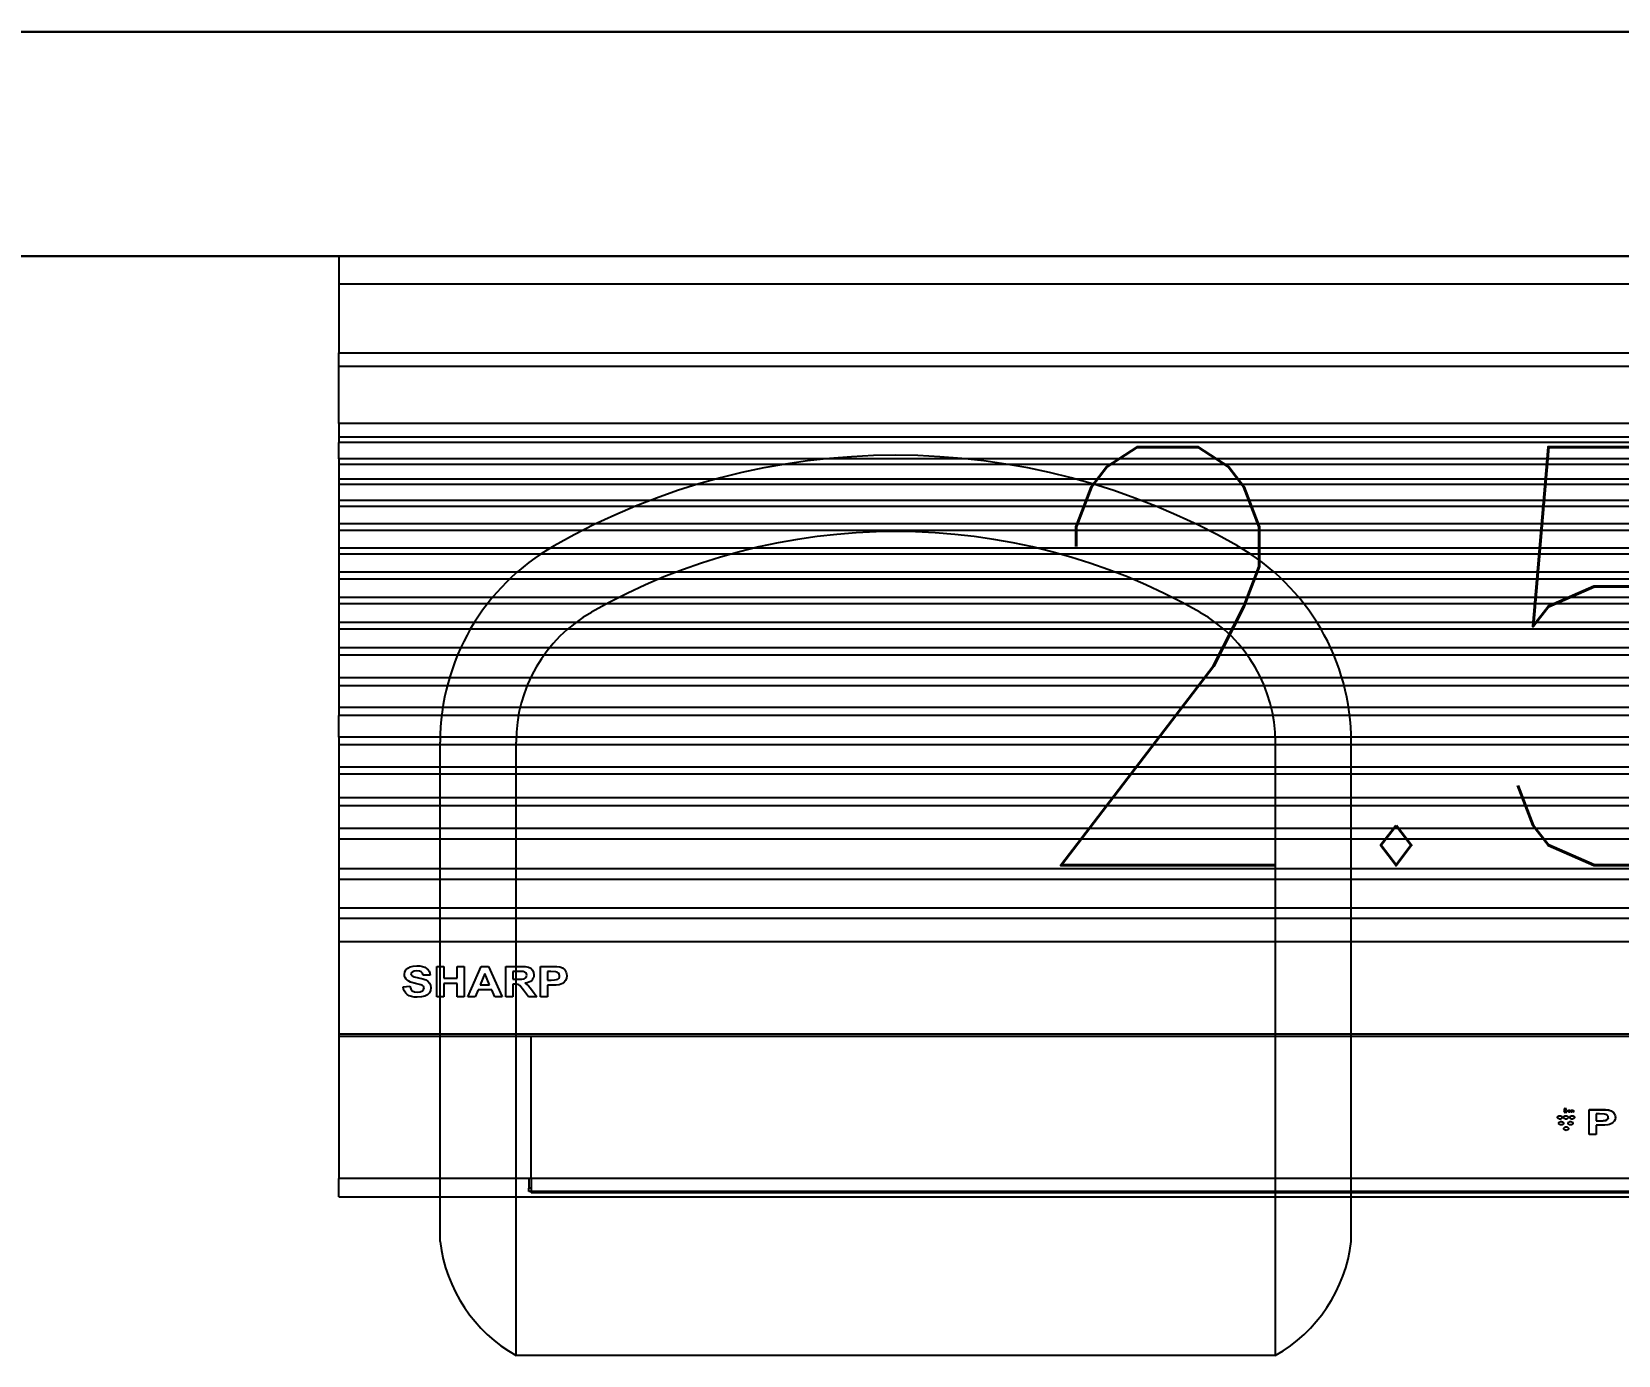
# Model space of a CAD drawing. Header units: inches. Extents: x -86493719 to 430035, y 21644 to 1519532.
# Drawn here: x 45183 to 46245, y 55494 to 56379 of the extents above; entities that cross this region are included whole.
import ezdxf

# ---------------------------------------------------------------- set-up
doc = ezdxf.new("R2010")
doc.units = ezdxf.units.IN
doc.header["$MEASUREMENT"] = 0
doc.layers.add('Cabinet', color=8, linetype='Continuous')
doc.layers.add('Edges', color=7, linetype='Continuous')
doc.layers.add('wall', color=8, linetype='Continuous', lineweight=30)
doc.styles.add('LAILA', font='romans.shx', dxfattribs={"width": 0.85})

# ---------------------------------------------------------------- blocks, each defined once
blk = doc.blocks.new('meja mesyuarat')
at = {"color": 8}
for p, q in [((2695.2, 2766.1), (2695.2, 3100)), ((2746, 2689.9), (2746, 3099.9)), ((3254, 2689.9), (3254, 3099.9)), ((3304.8, 2766.1), (3304.8, 3100)), ((2746, 2689.9), (3254, 2689.9))]:
    blk.add_line(p, q, dxfattribs=at)
for centre, radius, start, end in [((3000, 2830.1), 461.7, 60.3254, 119.6746), ((3000, 2830.1), 410.7, 60.283, 119.717), ((2846.2, 3100), 151, 119.6746, 180), ((3153.8, 3100), 151, 0, 60.3254), ((2846, 3099.9), 100, 119.717, 180), ((3154, 3099.9), 100, 0, 60.283), ((2795.7, 2778), 101.2, 186.7783, 240.6019), ((3204.3, 2778), 101.2, 299.3981, 353.2217)]:
    blk.add_arc(centre, radius, start, end, dxfattribs=at)
blk = doc.blocks.new('air con')
at = {"layer": 'Edges'}
for p, q in [((71.402, 41.898), (152.402, 41.898)), ((71.402, 41.898), (71.402, 41.095)), ((71.402, 41.095), (152.402, 41.095)), ((71.402, 41.095), (71.402, 39.122)), ((71.402, 39.122), (152.402, 39.122)), ((71.402, 38.724), (71.402, 39.122)), ((152.402, 38.724), (71.402, 38.724)), ((71.402, 37.092), (71.402, 38.724)), ((71.402, 37.092), (71.402, 36.701)), ((152.402, 37.092), (71.402, 37.092)), ((152.402, 36.701), (71.402, 36.701)), ((71.402, 36.701), (71.402, 36.542)), ((152.402, 36.542), (71.402, 36.542)), ((71.402, 36.078), (71.402, 36.542)), ((152.402, 36.078), (71.402, 36.078)), ((71.402, 36.078), (71.402, 35.914)), ((152.402, 35.914), (71.402, 35.914)), ((71.402, 35.914), (71.402, 35.493)), ((71.402, 35.493), (71.402, 35.34)), ((152.402, 35.493), (71.402, 35.493)), ((152.402, 35.34), (71.402, 35.34)), ((71.402, 35.34), (71.402, 34.877)), ((152.402, 34.877), (71.402, 34.877)), ((71.402, 34.877), (71.402, 34.709)), ((152.402, 34.709), (71.402, 34.709)), ((71.402, 34.709), (71.402, 34.207)), ((152.402, 34.207), (71.402, 34.207)), ((71.402, 34.207), (71.402, 34.022)), ((71.402, 34.022), (71.402, 33.51)), ((152.402, 34.022), (71.402, 34.022)), ((152.402, 33.51), (71.402, 33.51)), ((71.402, 33.51), (71.402, 33.335)), ((152.402, 33.335), (71.402, 33.335)), ((71.402, 33.335), (71.402, 32.826)), ((152.402, 32.826), (71.402, 32.826)), ((71.402, 32.826), (71.402, 32.625)), ((152.402, 32.625), (71.402, 32.625)), ((71.402, 32.625), (71.402, 32.098)), ((152.402, 32.098), (71.402, 32.098)), ((71.402, 32.098), (71.402, 31.911)), ((152.402, 31.911), (71.402, 31.911)), ((71.402, 31.911), (71.402, 31.378)), ((152.402, 31.378), (71.402, 31.378)), ((71.402, 31.378), (71.402, 31.189)), ((152.402, 31.189), (71.402, 31.189)), ((71.402, 31.189), (71.402, 30.654)), ((152.402, 30.654), (71.402, 30.654)), ((71.402, 30.654), (71.402, 30.439)), ((152.402, 30.439), (71.402, 30.439)), ((71.402, 30.439), (71.402, 29.791)), ((152.402, 29.791), (71.402, 29.791)), ((71.402, 29.791), (71.402, 29.562)), ((71.402, 29.562), (71.402, 28.935)), ((152.402, 29.562), (71.402, 29.562)), ((152.402, 28.935), (71.402, 28.935)), ((71.402, 28.935), (71.402, 28.714)), ((152.402, 28.714), (71.402, 28.714)), ((71.402, 28.092), (71.402, 28.714)), ((152.402, 28.092), (71.402, 28.092)), ((71.402, 28.092), (71.402, 27.871)), ((71.402, 27.871), (71.402, 27.226)), ((152.402, 27.871), (71.402, 27.871)), ((152.402, 27.226), (71.402, 27.226)), ((71.402, 27.226), (71.402, 27.024)), ((71.402, 27.024), (71.402, 26.349)), ((152.402, 27.024), (71.402, 27.024)), ((152.402, 26.349), (71.402, 26.349)), ((71.402, 26.349), (71.402, 26.117)), ((152.402, 26.117), (71.402, 26.117)), ((71.402, 26.117), (71.402, 25.469)), ((152.402, 25.469), (71.402, 25.469)), ((71.402, 25.469), (71.402, 25.162)), ((152.402, 25.162), (71.402, 25.162)), ((71.402, 25.162), (71.402, 24.304)), ((152.402, 24.304), (71.402, 24.304)), ((71.402, 24.304), (71.402, 24.002)), ((152.402, 24.002), (71.402, 24.002)), ((71.402, 24.002), (71.402, 23.184)), ((71.402, 23.184), (71.402, 22.883)), ((152.402, 23.184), (71.402, 23.184)), ((152.402, 22.883), (71.402, 22.883)), ((71.402, 22.883), (71.402, 22.213)), ((152.402, 22.213), (71.402, 22.213)), ((71.402, 22.213), (71.402, 19.568)), ((73.326, 21.406), (73.378, 21.457)), ((73.378, 21.457), (73.448, 21.494)), ((73.448, 21.494), (73.537, 21.517)), ((73.537, 21.517), (73.642, 21.525)), ((73.642, 21.525), (73.729, 21.52)), ((73.729, 21.52), (73.804, 21.507)), ((73.804, 21.507), (73.868, 21.484)), ((73.868, 21.484), (73.921, 21.453)), ((73.921, 21.453), (73.962, 21.414)), ((73.962, 21.414), (73.992, 21.369)), ((74.215, 20.639), (74.215, 21.51)), ((74.215, 21.51), (74.413, 21.51)), ((74.413, 21.51), (74.413, 21.167)), ((74.802, 21.167), (74.802, 21.51)), ((74.802, 21.51), (75.001, 21.51)), ((75.001, 21.51), (75.001, 20.639)), ((75.106, 20.639), (75.489, 21.51)), ((75.489, 21.51), (75.699, 21.51)), ((75.699, 21.51), (76.093, 20.639)), ((76.199, 20.639), (76.199, 21.51)), ((76.199, 21.51), (76.616, 21.51)), ((76.616, 21.51), (76.752, 21.504)), ((76.752, 21.504), (76.845, 21.486)), ((76.845, 21.486), (76.91, 21.454)), ((76.91, 21.454), (76.96, 21.403)), ((77.19, 20.639), (77.19, 21.51)), ((77.19, 21.51), (77.508, 21.51)), ((77.508, 21.51), (77.658, 21.506)), ((77.658, 21.506), (77.744, 21.497)), ((77.744, 21.497), (77.822, 21.465)), ((77.822, 21.465), (77.886, 21.411)), ((77.886, 21.411), (77.911, 21.376)), ((73.283, 21.282), (73.294, 21.346)), ((73.289, 21.232), (73.283, 21.282)), ((73.306, 21.186), (73.289, 21.232)), ((73.294, 21.346), (73.326, 21.406)), ((73.334, 21.144), (73.306, 21.186)), ((73.374, 21.106), (73.334, 21.144)), ((73.412, 21.082), (73.374, 21.106)), ((73.462, 21.059), (73.412, 21.082)), ((73.598, 21.02), (73.462, 21.059)), ((73.481, 21.324), (73.473, 21.293)), ((73.473, 21.293), (73.48, 21.265)), ((73.48, 21.265), (73.502, 21.241)), ((73.504, 21.347), (73.481, 21.324)), ((73.502, 21.241), (73.567, 21.212)), ((73.563, 21.371), (73.504, 21.347)), ((73.64, 21.379), (73.563, 21.371)), ((73.567, 21.212), (73.685, 21.182)), ((73.757, 20.982), (73.598, 21.02)), ((73.713, 21.372), (73.64, 21.379)), ((73.685, 21.182), (73.811, 21.152)), ((73.766, 21.35), (73.713, 21.372)), ((73.8, 20.965), (73.757, 20.982)), ((73.8, 21.311), (73.766, 21.35)), ((73.82, 21.253), (73.8, 21.311)), ((73.828, 20.944), (73.8, 20.965)), ((73.811, 21.152), (73.899, 21.12)), ((74.019, 21.261), (73.82, 21.253)), ((73.899, 21.12), (73.961, 21.081)), ((73.961, 21.081), (74.008, 21.031)), ((73.992, 21.369), (74.011, 21.318)), ((74.008, 21.031), (74.037, 20.968)), ((74.011, 21.318), (74.019, 21.261)), ((74.037, 20.968), (74.047, 20.892)), ((74.413, 21.167), (74.802, 21.167)), ((74.802, 21.02), (74.413, 21.02)), ((74.413, 21.02), (74.413, 20.639)), ((74.802, 20.639), (74.802, 21.02)), ((75.592, 21.306), (75.459, 20.983)), ((75.459, 20.983), (75.727, 20.983)), ((75.727, 20.983), (75.592, 21.306)), ((76.552, 21.362), (76.397, 21.362)), ((76.397, 21.362), (76.397, 21.141)), ((76.397, 21.141), (76.544, 21.141)), ((76.437, 21.002), (76.397, 21.002)), ((76.397, 21.002), (76.397, 20.639)), ((76.496, 21), (76.437, 21.002)), ((76.537, 20.993), (76.496, 21)), ((76.568, 20.979), (76.537, 20.993)), ((76.544, 21.141), (76.66, 21.144)), ((76.697, 21.359), (76.552, 21.362)), ((76.597, 20.956), (76.568, 20.979)), ((76.702, 20.828), (76.597, 20.956)), ((76.66, 21.144), (76.722, 21.152)), ((76.74, 21.347), (76.697, 21.359)), ((76.722, 21.152), (76.754, 21.167)), ((76.772, 21.325), (76.74, 21.347)), ((76.804, 21.034), (76.743, 21.023)), ((76.743, 21.023), (76.802, 20.988)), ((76.754, 21.167), (76.778, 21.189)), ((76.791, 21.294), (76.772, 21.325)), ((76.778, 21.189), (76.793, 21.218)), ((76.798, 21.254), (76.791, 21.294)), ((76.793, 21.218), (76.798, 21.254)), ((76.802, 20.988), (76.849, 20.95)), ((76.856, 21.052), (76.804, 21.034)), ((76.901, 21.075), (76.856, 21.052)), ((76.938, 21.104), (76.901, 21.075)), ((76.966, 21.138), (76.938, 21.104)), ((76.96, 21.403), (76.992, 21.338)), ((76.986, 21.176), (76.966, 21.138)), ((76.999, 21.219), (76.986, 21.176)), ((76.992, 21.338), (77.003, 21.266)), ((77.003, 21.266), (76.999, 21.219)), ((77.388, 21.362), (77.388, 21.115)), ((77.484, 21.362), (77.388, 21.362)), ((77.388, 21.115), (77.497, 21.115)), ((77.518, 20.967), (77.388, 20.967)), ((77.388, 20.967), (77.388, 20.639)), ((77.627, 21.356), (77.484, 21.362)), ((77.497, 21.115), (77.595, 21.119)), ((77.637, 20.97), (77.518, 20.967)), ((77.595, 21.119), (77.654, 21.129)), ((77.671, 21.343), (77.627, 21.356)), ((77.724, 20.98), (77.637, 20.97)), ((77.654, 21.129), (77.689, 21.146)), ((77.707, 21.318), (77.671, 21.343)), ((77.689, 21.146), (77.716, 21.172)), ((77.731, 21.283), (77.707, 21.318)), ((77.716, 21.172), (77.733, 21.203)), ((77.776, 20.995), (77.724, 20.98)), ((77.738, 21.239), (77.731, 21.283)), ((77.733, 21.203), (77.738, 21.239)), ((77.827, 21.021), (77.776, 20.995)), ((77.873, 21.058), (77.827, 21.021)), ((77.91, 21.107), (77.873, 21.058)), ((77.935, 21.168), (77.91, 21.107)), ((77.911, 21.376), (77.929, 21.336)), ((77.929, 21.336), (77.939, 21.291)), ((77.943, 21.242), (77.935, 21.168)), ((77.939, 21.291), (77.943, 21.242)), ((73.247, 20.922), (73.441, 20.939)), ((73.262, 20.853), (73.247, 20.922)), ((73.287, 20.793), (73.262, 20.853)), ((73.322, 20.742), (73.287, 20.793)), ((73.367, 20.7), (73.322, 20.742)), ((73.422, 20.666), (73.367, 20.7)), ((73.488, 20.642), (73.422, 20.666)), ((73.441, 20.939), (73.467, 20.864)), ((73.467, 20.864), (73.511, 20.812)), ((73.565, 20.628), (73.488, 20.642)), ((73.511, 20.812), (73.574, 20.782)), ((73.653, 20.623), (73.565, 20.628)), ((73.574, 20.782), (73.655, 20.772)), ((73.771, 20.631), (73.653, 20.623)), ((73.655, 20.772), (73.739, 20.781)), ((73.739, 20.781), (73.8, 20.808)), ((73.867, 20.655), (73.771, 20.631)), ((73.8, 20.808), (73.836, 20.847)), ((73.843, 20.92), (73.828, 20.944)), ((73.836, 20.847), (73.848, 20.892)), ((73.848, 20.892), (73.843, 20.92)), ((73.943, 20.695), (73.867, 20.655)), ((74, 20.752), (73.943, 20.695)), ((74.035, 20.82), (74, 20.752)), ((74.047, 20.892), (74.035, 20.82)), ((74.413, 20.639), (74.215, 20.639)), ((75.001, 20.639), (74.802, 20.639)), ((75.317, 20.639), (75.106, 20.639)), ((75.398, 20.837), (75.317, 20.639)), ((75.791, 20.837), (75.398, 20.837)), ((75.877, 20.639), (75.791, 20.837)), ((76.093, 20.639), (75.877, 20.639)), ((76.397, 20.639), (76.199, 20.639)), ((76.845, 20.639), (76.702, 20.828)), ((77.082, 20.639), (76.845, 20.639)), ((76.849, 20.95), (76.899, 20.895)), ((76.899, 20.895), (76.962, 20.809)), ((76.962, 20.809), (77.082, 20.639)), ((77.388, 20.639), (77.19, 20.639)), ((152.402, 19.568), (71.402, 19.568)), ((71.402, 19.568), (71.402, 19.493)), ((152.402, 19.493), (71.402, 19.493)), ((71.402, 19.493), (71.402, 15.42)), ((76.921, 15.42), (76.921, 19.493)), ((76.921, 18.47), (76.921, 18.812)), ((76.921, 18.133), (76.921, 18.47)), ((76.921, 17.803), (76.921, 18.133)), ((76.921, 17.48), (76.921, 17.803)), ((76.921, 17.163), (76.921, 17.48)), ((106.581, 17.368), (106.616, 17.445)), ((106.626, 17.296), (106.581, 17.368)), ((106.616, 17.445), (106.65, 17.368)), ((106.626, 17.296), (106.616, 17.445)), ((106.65, 17.368), (106.626, 17.296)), ((106.695, 17.356), (106.696, 17.363)), ((106.696, 17.347), (106.695, 17.356)), ((106.696, 17.363), (106.699, 17.371)), ((106.699, 17.339), (106.696, 17.347)), ((106.699, 17.371), (106.705, 17.377)), ((106.705, 17.333), (106.699, 17.339)), ((106.705, 17.377), (106.712, 17.382)), ((106.713, 17.328), (106.705, 17.333)), ((106.712, 17.382), (106.721, 17.384)), ((106.722, 17.326), (106.713, 17.328)), ((106.715, 17.363), (106.714, 17.355)), ((106.714, 17.355), (106.715, 17.347)), ((106.717, 17.366), (106.715, 17.363)), ((106.715, 17.347), (106.717, 17.344)), ((106.719, 17.368), (106.717, 17.366)), ((106.717, 17.344), (106.719, 17.342)), ((106.725, 17.372), (106.719, 17.368)), ((106.719, 17.342), (106.725, 17.338)), ((106.721, 17.384), (106.731, 17.385)), ((106.731, 17.325), (106.722, 17.326)), ((106.731, 17.373), (106.725, 17.372)), ((106.725, 17.338), (106.731, 17.337)), ((106.731, 17.385), (106.739, 17.385)), ((106.735, 17.373), (106.731, 17.373)), ((106.731, 17.337), (106.735, 17.338)), ((106.739, 17.325), (106.731, 17.325)), ((106.738, 17.372), (106.735, 17.373)), ((106.735, 17.338), (106.738, 17.338)), ((106.744, 17.368), (106.738, 17.372)), ((106.738, 17.338), (106.744, 17.342)), ((106.739, 17.385), (106.746, 17.383)), ((106.746, 17.327), (106.739, 17.325)), ((106.746, 17.366), (106.744, 17.368)), ((106.744, 17.342), (106.746, 17.344)), ((106.746, 17.383), (106.752, 17.381)), ((106.747, 17.363), (106.746, 17.366)), ((106.746, 17.344), (106.747, 17.347)), ((106.752, 17.33), (106.746, 17.327)), ((106.749, 17.355), (106.747, 17.363)), ((106.747, 17.347), (106.749, 17.355)), ((106.752, 17.381), (106.758, 17.377)), ((106.758, 17.333), (106.752, 17.33)), ((106.758, 17.377), (106.762, 17.372)), ((106.762, 17.338), (106.758, 17.333)), ((106.762, 17.372), (106.766, 17.367)), ((106.766, 17.343), (106.762, 17.338)), ((106.766, 17.367), (106.767, 17.361)), ((106.767, 17.349), (106.766, 17.343)), ((106.767, 17.361), (106.768, 17.355)), ((106.768, 17.355), (106.767, 17.349)), ((106.783, 17.326), (106.783, 17.384)), ((106.783, 17.384), (106.8, 17.384)), ((106.802, 17.326), (106.783, 17.326)), ((106.8, 17.384), (106.8, 17.376)), ((106.8, 17.376), (106.805, 17.38)), ((106.803, 17.366), (106.802, 17.361)), ((106.802, 17.361), (106.802, 17.352)), ((106.802, 17.352), (106.802, 17.326)), ((106.805, 17.369), (106.803, 17.366)), ((106.805, 17.38), (106.811, 17.383)), ((106.808, 17.371), (106.805, 17.369)), ((106.813, 17.373), (106.808, 17.371)), ((106.811, 17.383), (106.817, 17.385)), ((106.817, 17.374), (106.813, 17.373)), ((106.817, 17.385), (106.824, 17.385)), ((106.821, 17.373), (106.817, 17.374)), ((106.824, 17.372), (106.821, 17.373)), ((106.824, 17.385), (106.83, 17.385)), ((106.826, 17.37), (106.824, 17.372)), ((106.828, 17.368), (106.826, 17.37)), ((106.829, 17.363), (106.828, 17.368)), ((106.829, 17.356), (106.829, 17.363)), ((106.829, 17.326), (106.829, 17.356)), ((106.848, 17.326), (106.829, 17.326)), ((106.83, 17.385), (106.835, 17.384)), ((106.835, 17.384), (106.84, 17.381)), ((106.84, 17.381), (106.843, 17.379)), ((106.843, 17.379), (106.845, 17.376)), ((106.845, 17.376), (106.847, 17.372)), ((106.847, 17.372), (106.848, 17.362)), ((106.848, 17.362), (106.848, 17.326)), ((107.302, 17.402), (107.621, 17.402)), ((107.302, 17.402), (107.302, 17.396)), ((107.302, 17.396), (107.621, 17.396)), ((107.302, 16.682), (107.302, 17.396)), ((107.621, 17.402), (107.77, 17.4)), ((107.621, 17.396), (107.77, 17.393)), ((107.77, 17.4), (107.857, 17.392)), ((107.77, 17.393), (107.857, 17.385)), ((107.857, 17.392), (107.934, 17.366)), ((107.857, 17.385), (107.934, 17.359)), ((107.934, 17.366), (107.998, 17.322)), ((107.934, 17.359), (107.998, 17.315)), ((107.998, 17.322), (108.023, 17.293)), ((107.998, 17.322), (107.998, 17.315)), ((107.998, 17.315), (108.023, 17.286)), ((76.921, 16.853), (76.921, 17.163)), ((106.392, 17.174), (106.394, 17.184)), ((106.395, 17.161), (106.392, 17.174)), ((106.394, 17.184), (106.395, 17.187)), ((106.395, 17.187), (106.401, 17.199)), ((106.401, 17.149), (106.395, 17.161)), ((106.401, 17.199), (106.412, 17.209)), ((106.412, 17.139), (106.401, 17.149)), ((106.412, 17.209), (106.427, 17.217)), ((106.427, 17.131), (106.412, 17.139)), ((106.424, 17.008), (106.427, 17.021)), ((106.427, 16.995), (106.424, 17.008)), ((106.427, 17.217), (106.443, 17.222)), ((106.443, 17.126), (106.427, 17.131)), ((106.427, 17.021), (106.434, 17.033)), ((106.434, 16.983), (106.427, 16.995)), ((106.434, 17.033), (106.445, 17.044)), ((106.445, 16.973), (106.434, 16.983)), ((106.443, 17.222), (106.461, 17.224)), ((106.461, 17.124), (106.443, 17.126)), ((106.445, 17.044), (106.459, 17.051)), ((106.459, 16.965), (106.445, 16.973)), ((106.459, 17.051), (106.475, 17.056)), ((106.475, 16.96), (106.459, 16.965)), ((106.461, 17.224), (106.479, 17.222)), ((106.479, 17.126), (106.461, 17.124)), ((106.475, 17.056), (106.493, 17.058)), ((106.493, 16.958), (106.475, 16.96)), ((106.479, 17.222), (106.495, 17.217)), ((106.495, 17.131), (106.479, 17.126)), ((106.493, 17.058), (106.511, 17.056)), ((106.511, 16.96), (106.493, 16.958)), ((106.495, 17.217), (106.51, 17.209)), ((106.51, 17.139), (106.495, 17.131)), ((106.51, 17.209), (106.521, 17.199)), ((106.521, 17.149), (106.51, 17.139)), ((106.511, 17.056), (106.528, 17.051)), ((106.528, 16.965), (106.511, 16.96)), ((106.521, 17.199), (106.527, 17.187)), ((106.527, 17.161), (106.521, 17.149)), ((106.527, 17.187), (106.528, 17.184)), ((106.53, 17.174), (106.527, 17.161)), ((106.528, 17.184), (106.53, 17.174)), ((106.528, 17.051), (106.542, 17.044)), ((106.542, 16.973), (106.528, 16.965)), ((106.542, 17.044), (106.553, 17.033)), ((106.553, 16.983), (106.542, 16.973)), ((106.553, 17.033), (106.56, 17.021)), ((106.56, 16.995), (106.553, 16.983)), ((106.56, 17.021), (106.562, 17.008)), ((106.562, 17.008), (106.56, 16.995)), ((106.563, 17.174), (106.565, 17.184)), ((106.566, 17.161), (106.563, 17.174)), ((106.565, 17.184), (106.566, 17.187)), ((106.566, 17.187), (106.572, 17.199)), ((106.572, 17.149), (106.566, 17.161)), ((106.57, 16.853), (106.573, 16.866)), ((106.572, 17.199), (106.583, 17.209)), ((106.583, 17.139), (106.572, 17.149)), ((106.573, 16.866), (106.58, 16.878)), ((106.58, 16.878), (106.591, 16.889)), ((106.583, 17.209), (106.598, 17.217)), ((106.598, 17.131), (106.583, 17.139)), ((106.591, 16.889), (106.605, 16.897)), ((106.598, 17.217), (106.614, 17.222)), ((106.614, 17.126), (106.598, 17.131)), ((106.605, 16.897), (106.621, 16.902)), ((106.614, 17.222), (106.632, 17.224)), ((106.632, 17.124), (106.614, 17.126)), ((106.621, 16.902), (106.639, 16.903)), ((106.632, 17.224), (106.65, 17.222)), ((106.65, 17.126), (106.632, 17.124)), ((106.639, 16.903), (106.657, 16.902)), ((106.65, 17.222), (106.666, 17.217)), ((106.666, 17.131), (106.65, 17.126)), ((106.657, 16.902), (106.674, 16.897)), ((106.666, 17.217), (106.681, 17.209)), ((106.681, 17.139), (106.666, 17.131)), ((106.674, 16.897), (106.688, 16.889)), ((106.681, 17.209), (106.692, 17.199)), ((106.692, 17.149), (106.681, 17.139)), ((106.688, 16.889), (106.699, 16.878)), ((106.692, 17.199), (106.698, 17.187)), ((106.698, 17.161), (106.692, 17.149)), ((106.694, 17.008), (106.697, 17.021)), ((106.697, 16.995), (106.694, 17.008)), ((106.697, 17.021), (106.704, 17.033)), ((106.704, 16.983), (106.697, 16.995)), ((106.698, 17.187), (106.699, 17.184)), ((106.701, 17.174), (106.698, 17.161)), ((106.699, 17.184), (106.701, 17.174)), ((106.699, 16.878), (106.706, 16.866)), ((106.704, 17.033), (106.715, 17.044)), ((106.715, 16.973), (106.704, 16.983)), ((106.706, 16.866), (106.708, 16.853)), ((106.715, 17.044), (106.729, 17.051)), ((106.729, 16.965), (106.715, 16.973)), ((106.729, 17.051), (106.745, 17.056)), ((106.745, 16.96), (106.729, 16.965)), ((106.741, 17.174), (106.742, 17.184)), ((106.743, 17.161), (106.741, 17.174)), ((106.742, 17.184), (106.743, 17.187)), ((106.743, 17.187), (106.75, 17.199)), ((106.75, 17.149), (106.743, 17.161)), ((106.745, 17.056), (106.763, 17.058)), ((106.763, 16.958), (106.745, 16.96)), ((106.75, 17.199), (106.761, 17.209)), ((106.761, 17.139), (106.75, 17.149)), ((106.761, 17.209), (106.775, 17.217)), ((106.775, 17.131), (106.761, 17.139)), ((106.763, 17.058), (106.781, 17.056)), ((106.781, 16.96), (106.763, 16.958)), ((106.775, 17.217), (106.792, 17.222)), ((106.792, 17.126), (106.775, 17.131)), ((106.781, 17.056), (106.798, 17.051)), ((106.798, 16.965), (106.781, 16.96)), ((106.792, 17.222), (106.809, 17.224)), ((106.809, 17.124), (106.792, 17.126)), ((106.798, 17.051), (106.812, 17.044)), ((106.812, 16.973), (106.798, 16.965)), ((106.809, 17.224), (106.827, 17.222)), ((106.827, 17.126), (106.809, 17.124)), ((106.812, 17.044), (106.823, 17.033)), ((106.823, 16.983), (106.812, 16.973)), ((106.823, 17.033), (106.83, 17.021)), ((106.83, 16.995), (106.823, 16.983)), ((106.827, 17.222), (106.844, 17.217)), ((106.844, 17.131), (106.827, 17.126)), ((106.83, 17.021), (106.832, 17.008)), ((106.832, 17.008), (106.83, 16.995)), ((106.844, 17.217), (106.858, 17.209)), ((106.858, 17.139), (106.844, 17.131)), ((106.858, 17.209), (106.869, 17.199)), ((106.869, 17.149), (106.858, 17.139)), ((106.869, 17.199), (106.876, 17.187)), ((106.876, 17.161), (106.869, 17.149)), ((106.876, 17.187), (106.876, 17.184)), ((106.876, 17.184), (106.878, 17.174)), ((106.878, 17.174), (106.876, 17.161)), ((107.597, 17.275), (107.501, 17.275)), ((107.501, 17.275), (107.501, 17.079)), ((107.501, 17.079), (107.609, 17.079)), ((107.501, 17.079), (107.501, 17.072)), ((107.501, 17.072), (107.609, 17.072)), ((107.63, 16.951), (107.501, 16.951)), ((107.501, 16.951), (107.501, 16.682)), ((107.739, 17.27), (107.597, 17.275)), ((107.609, 17.079), (107.707, 17.082)), ((107.609, 17.072), (107.707, 17.075)), ((107.749, 16.954), (107.63, 16.951)), ((107.707, 17.082), (107.766, 17.09)), ((107.707, 17.075), (107.766, 17.083)), ((107.707, 17.082), (107.707, 17.075)), ((107.784, 17.259), (107.739, 17.27)), ((107.836, 16.961), (107.749, 16.954)), ((107.766, 17.09), (107.802, 17.105)), ((107.766, 17.083), (107.802, 17.098)), ((107.766, 17.09), (107.766, 17.083)), ((107.819, 17.238), (107.784, 17.259)), ((107.802, 17.105), (107.828, 17.125)), ((107.802, 17.098), (107.828, 17.119)), ((107.802, 17.105), (107.802, 17.098)), ((107.843, 17.21), (107.819, 17.238)), ((107.838, 17.14), (107.828, 17.125)), ((107.828, 17.125), (107.828, 17.119)), ((107.888, 16.974), (107.836, 16.961)), ((107.838, 17.14), (107.845, 17.144)), ((107.85, 17.177), (107.843, 17.21)), ((107.844, 17.15), (107.847, 17.162)), ((107.844, 17.15), (107.845, 17.144)), ((107.847, 17.162), (107.85, 17.177)), ((107.939, 16.995), (107.888, 16.974)), ((107.985, 17.025), (107.939, 16.995)), ((108.022, 17.065), (107.985, 17.025)), ((108.047, 17.115), (108.022, 17.065)), ((108.023, 17.293), (108.023, 17.286)), ((108.023, 17.286), (108.041, 17.26)), ((108.041, 17.26), (108.041, 17.253)), ((108.041, 17.253), (108.052, 17.223)), ((108.055, 17.176), (108.047, 17.115)), ((108.052, 17.223), (108.052, 17.217)), ((108.052, 17.217), (108.055, 17.183)), ((108.055, 17.18), (108.055, 17.183)), ((108.055, 17.176), (108.055, 17.183)), ((108.055, 17.18), (108.055, 17.176)), ((76.921, 16.551), (76.921, 16.853)), ((76.921, 16.256), (76.921, 16.551)), ((106.573, 16.84), (106.57, 16.853)), ((106.58, 16.828), (106.573, 16.84)), ((106.591, 16.818), (106.58, 16.828)), ((106.605, 16.81), (106.591, 16.818)), ((106.621, 16.805), (106.605, 16.81)), ((106.639, 16.803), (106.621, 16.805)), ((106.657, 16.805), (106.639, 16.803)), ((106.674, 16.81), (106.657, 16.805)), ((106.688, 16.818), (106.674, 16.81)), ((106.699, 16.828), (106.688, 16.818)), ((106.706, 16.84), (106.699, 16.828)), ((106.708, 16.853), (106.706, 16.84)), ((107.501, 16.682), (107.302, 16.682)), ((76.921, 15.969), (76.921, 16.256)), ((76.921, 15.69), (76.921, 15.969)), ((76.921, 15.42), (76.921, 15.69)), ((76.855, 15.42), (71.402, 15.42)), ((71.402, 14.898), (71.402, 15.42)), ((76.921, 15.42), (76.855, 15.42)), ((76.855, 15.42), (76.855, 15.142)), ((76.921, 15.142), (76.855, 15.142)), ((76.855, 15.051), (76.855, 15.142)), ((76.921, 15.051), (76.855, 15.051)), ((76.921, 15.42), (76.921, 15.142)), ((146.421, 15.42), (76.921, 15.42)), ((76.921, 15.142), (76.921, 15.051)), ((146.421, 15.051), (76.921, 15.051)), ((76.921, 15.051), (76.921, 15.012)), ((71.402, 14.898), (152.402, 14.898)), ((146.421, 15.012), (76.921, 15.012))]:
    blk.add_line(p, q, dxfattribs=at)
blk = doc.blocks.new('2.5 HP AIR CONDITION')
at = {"xscale": 23.30139659447115, "yscale": 23.30139659447115, "zscale": 23.30139659447115}
blk.add_blockref('air con', (-3250.7, -347.1), dxfattribs=at)
at = {"insert": (-1134.3, 501.4), "char_height": 279.65, "width": 2738.057, "attachment_point": 1, "style": 'LAILA'}
blk.add_mtext('2.5HP', dxfattribs=at)

msp = doc.modelspace()

# ---------------------------------------------------------------- linework, layer by layer
at = {"layer": 'wall'}
for p, q in [((43784.3, 56378.6), (51709.3, 56378.6)), ((44284.3, 56228.6), (51709.3, 56228.6))]:
    msp.add_line(p, q, dxfattribs=at)

# ---------------------------------------------------------------- block references
msp.add_blockref('2.5 HP AIR CONDITION', (46975.5, 55599.5))
at = {"layer": 'Cabinet'}
msp.add_blockref('meja mesyuarat', (42761.1, 52803.6), dxfattribs=at)

doc.saveas('drawing.dxf')
